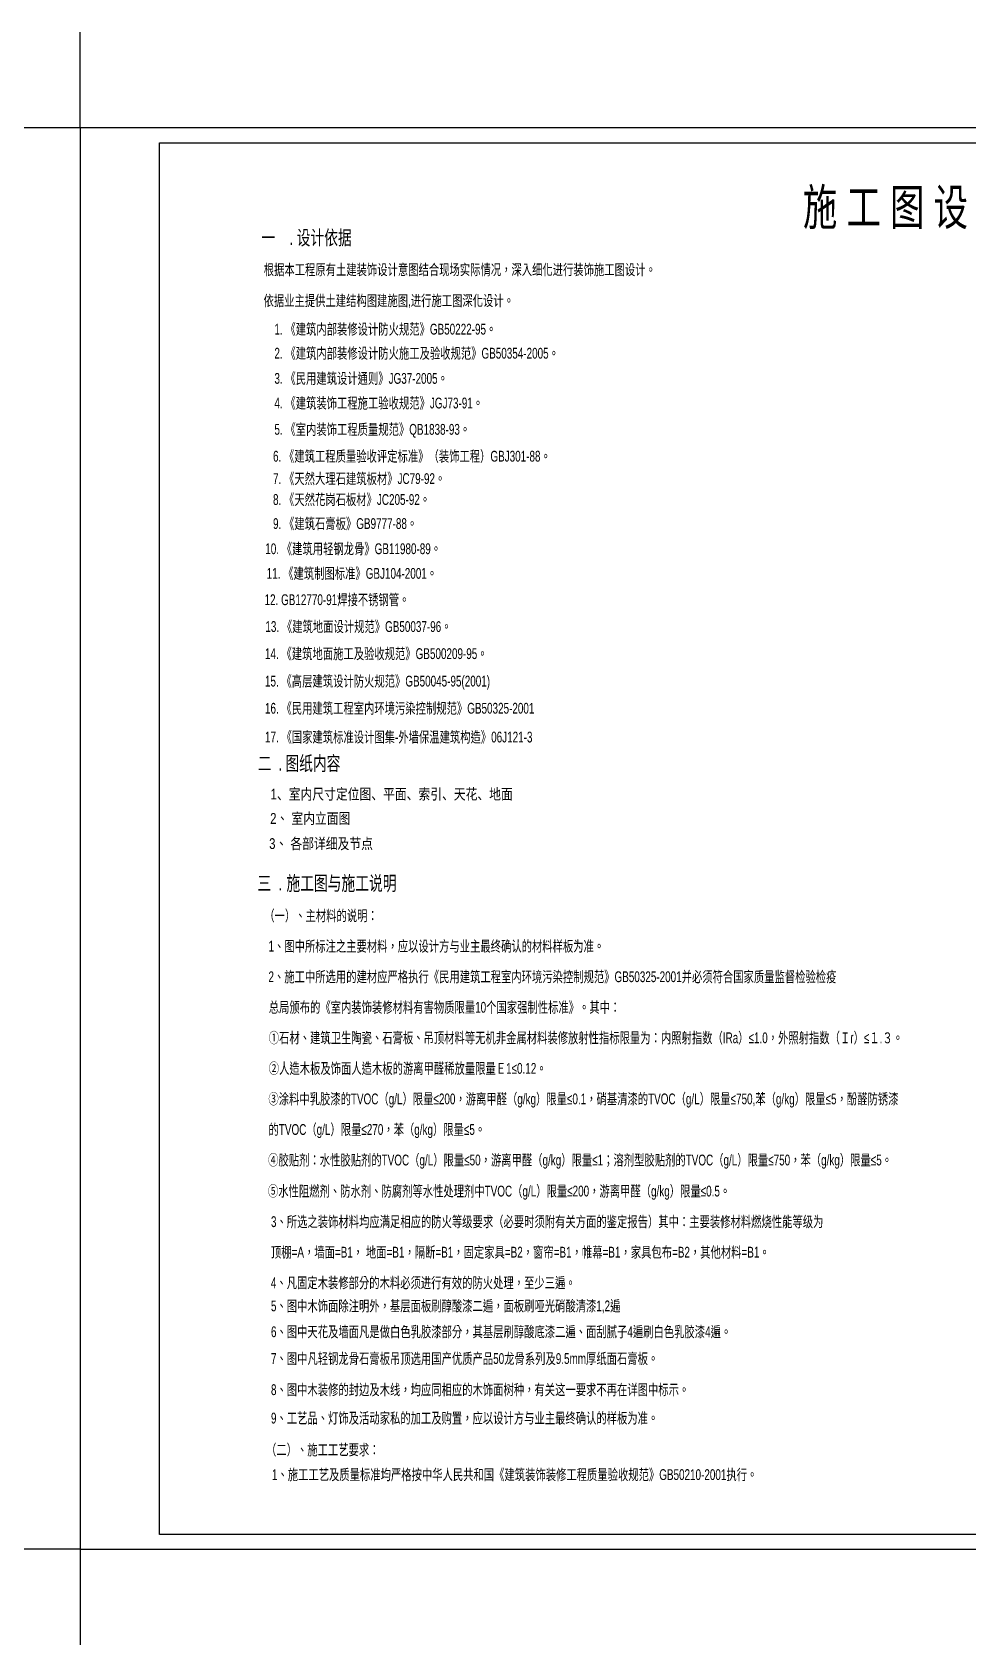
# Paper-space layout 'Layout1' of a CAD drawing. Extents: x -33 to 1767, y -6 to 331.
# Drawn here: x 1317.1 to 1512.6, y -6.1 to 330.9 of the extents above; entities that cross this region are included whole.
import ezdxf

# ---------------------------------------------------------------- set-up
doc = ezdxf.new("R2010")
doc.units = 0
doc.header["$LTSCALE"] = 10
doc.header["$MEASUREMENT"] = 0
for name, color, linetype in [('P-Text  平面文字', 9, 'Continuous'), ('图框', 7, 'Continuous'), ('平面家具(活动)', 134, 'Continuous')]:
    doc.layers.add(name, color=color, linetype=linetype)
doc.styles.add('PDC DIM', font='PMingLiU-ExtB.ttf', dxfattribs={"width": 0.8})

# ---------------------------------------------------------------- blocks, each defined once
blk = doc.blocks.new('A$C2F647F21')
at = {"layer": '图框'}
for p, q in [((20, 316.97), (20, 336.97)), ((20, 316.97), (0, 316.97)), ((20, 20), (0, 20)), ((20, 20), (20, 0))]:
    blk.add_line(p, q, dxfattribs=at)
for points in [[(440, 20), (440, 316.97), (20, 316.97), (20, 20)], [(436.93, 23.07), (36.61, 23.07), (36.6, 313.9), (436.92, 313.9)]]:
    blk.add_lwpolyline(points, close=True, dxfattribs=at)
at = {"layer": '图框', "style": 'PDC DIM'}
for tag, p, height in [('CLIENT', (412, 222.8), 2.83), ('PROJECT', (405.4, 206.44), 2.83), ('SCALE', (420.59, 145.41), 2.12), ('DATE', (420.59, 135.26), 2.12), ('DRAWINGTITLE', (405.71, 114.29), 2.83), ('SHEETNO', (411.05, 86.09), 2.83)]:
    blk.add_attdef(tag, p, '', height=height, dxfattribs=at)

psp = doc.layouts.get("Layout1")

# ---------------------------------------------------------------- block references
at = {"layer": '平面家具(活动)', "linetype": 'ByBlock'}
psp.add_blockref('A$C2F647F21', (1307.09, -6.12), dxfattribs=at)

# ---------------------------------------------------------------- texts
at = {"layer": 'P-Text  平面文字', "style": 'PDC DIM', "width": 0.7}
for s, height, p in [('施 工 图 设 计 说 明', 7.5289, (1478.15, 290.56)), ('设计依据', 3.012, (1372.35, 286.42)), ('一', 3.01, (1365.01, 286.42)), ('.', 3.01, (1370.84, 286.42)), ('根据本工程原有土建装饰设计意图结合现场实际情况，深入细化进行装饰施工图设计。', 2.2587, (1365.47, 280.12)), ('依据业主提供土建结构图建施图,进行施工图深化设计。', 2.2587, (1365.43, 273.65)), ('1. 《建筑内部装修设计防火规范》GB50222-95。', 2.2587, (1367.7, 267.68)), ('2. 《建筑内部装修设计防火施工及验收规范》GB50354-2005。', 2.2587, (1367.7, 262.65)), ('3. 《民用建筑设计通则》JG37-2005。', 2.2587, (1367.7, 257.39)), ('4. 《建筑装饰工程施工验收规范》JGJ73-91。', 2.2587, (1367.7, 252.24)), ('5. 《室内装饰工程质量规范》QB1838-93。', 2.2587, (1367.7, 246.74)), ('6. 《建筑工程质量验收评定标准》（装饰工程）GBJ301-88。', 2.2587, (1367.41, 241.13)), ('7. 《天然大理石建筑板材》JC79-92。', 2.2587, (1367.41, 236.45)), ('8. 《天然花岗石板材》JC205-92。', 2.2587, (1367.41, 232.08)), ('9. 《建筑石膏板》GB9777-88。', 2.2587, (1367.41, 227.05)), ('10. 《建筑用轻钢龙骨》GB11980-89。', 2.2587, (1365.79, 221.79)), ('11. 《建筑制图标准》GBJ104-2001。', 2.2587, (1366.08, 216.64)), ('12. GB12770-91焊接不锈钢管。', 2.2587, (1365.64, 211.14)), ('13. 《建筑地面设计规范》GB50037-96。', 2.2587, (1365.81, 205.53)), ('14. 《建筑地面施工及验收规范》GB500209-95。', 2.2587, (1365.73, 199.87)), ('15. 《高层建筑设计防火规范》GB50045-95(2001)', 2.2587, (1365.73, 194.13)), ('16. 《民用建筑工程室内环境污染控制规范》GB50325-2001', 2.2587, (1365.73, 188.46)), ('17. 《国家建筑标准设计图集-外墙保温建筑构造》06J121-3', 2.2587, (1365.73, 182.44)), ('二', 3.01, (1364.21, 176.57)), ('图纸内容', 3.012, (1369.99, 176.57)), ('.', 3.01, (1368.54, 176.57)), ('三', 3.01, (1364.15, 151.51)), ('.', 3.01, (1368.54, 151.51)), ('施工图与施工说明', 3.012, (1370.21, 151.51)), ('（一）、主材料的说明：', 2.2587, (1365.58, 145.12)), ('1、图中所标注之主要材料，应以设计方与业主最终确认的材料样板为准。', 2.2587, (1366.46, 138.74)), ('2、施工中所选用的建材应严格执行《民用建筑工程室内环境污染控制规范》GB50325-2001并必须符合国家质量监督检验检疫', 2.2587, (1366.46, 132.35)), ('总局颁布的《室内装饰装修材料有害物质限量10个国家强制性标准》。其中：', 2.2587, (1366.52, 125.97)), ('①石材、建筑卫生陶瓷、石膏板、吊顶材料等无机非金属材料装修放射性指标限量为：内照射指数（IRa）≤1.0，外照射指数（Ｉr）≤１.３。', 2.2587, (1366.52, 119.59)), ('②人造木板及饰面人造木板的游离甲醛稀放量限量Ｅ1≤0.12。', 2.2587, (1366.52, 113.2)), ('③涂料中乳胶漆的TVOC（g/L）限量≤200，游离甲醛（g/kg）限量≤0.1，硝基清漆的TVOC（g/L）限量≤750,苯（g/kg）限量≤5，酚醛防锈漆', 2.2587, (1366.44, 106.82)), ('的TVOC（g/L）限量≤270，苯（g/kg）限量≤5。', 2.2587, (1366.47, 100.43)), ('④胶贴剂：水性胶贴剂的TVOC（g/L）限量≤50，游离甲醛（g/kg）限量≤1；溶剂型胶贴剂的TVOC（g/L）限量≤750，苯（g/kg）限量≤5。', 2.2587, (1366.39, 94.05)), ('⑤水性阻燃剂、防水剂、防腐剂等水性处理剂中TVOC（g/L）限量≤200，游离甲醛（g/kg）限量≤0.5。', 2.2587, (1366.35, 87.56)), ('3、所选之装饰材料均应满足相应的防火等级要求（必要时须附有关方面的鉴定报告）其中：主要装修材料燃烧性能等级为', 2.2587, (1366.98, 81.17)), ('顶棚=A，墙面=B1， 地面=B1，隔断=B1，固定家具=B2，窗帘=B1，帷幕=B1，家具包布=B2，其他材料=B1。', 2.2587, (1366.98, 74.79)), ('4、凡固定木装修部分的木料必须进行有效的防火处理，至少三遍。', 2.2587, (1366.96, 68.4)), ('5、图中木饰面除注明外，基层面板刷醇酸漆二遍，面板刷哑光硝酸清漆1,2遍', 2.2587, (1366.97, 63.56)), ('6、图中天花及墙面凡是做白色乳胶漆部分，其基层刷醇酸底漆二遍、面刮腻子4遍刷白色乳胶漆4遍。', 2.2587, (1366.98, 58.16)), ('7、图中凡轻钢龙骨石膏板吊顶选用国产优质产品50龙骨系列及9.5mm厚纸面石膏板。', 2.2587, (1366.98, 52.56)), ('8、图中木装修的封边及木线，均应同相应的木饰面树种，有关这一要求不再在详图中标示。', 2.2587, (1366.98, 46.06)), ('9、工艺品、灯饰及活动家私的加工及购置，应以设计方与业主最终确认的样板为准。', 2.2587, (1366.98, 40.12)), ('（二）、施工工艺要求：', 2.2587, (1365.95, 33.5)), ('1、施工工艺及质量标准均严格按中华人民共和国《建筑装饰装修工程质量验收规范》GB50210-2001执行。', 2.2587, (1367.18, 28.31))]:
    psp.add_text(s, height=height, dxfattribs=at).set_placement(p)
at = {"layer": 'P-Text  平面文字', "width": 182.2006, "attachment_point": 4, "style": 'PDC DIM'}
for s, insert, char_height in [('{\\fPMingLiU-ExtB|b0|i0|c136|p18;1\\fSimSun|b0|i0|c134|p2;、室内尺寸定位图、平面、索引、天花、地面}', (1366.91, 171.52, 19.13), 2.2587), ('2、 室内立面图', (1366.81, 166.43, 19.13), 2.259), ('3、 各部详细及节点', (1366.6, 161.17, 19.13), 2.259)]:
    psp.add_mtext(s, dxfattribs=dict(at, insert=insert, char_height=char_height))

doc.saveas('drawing.dxf')
